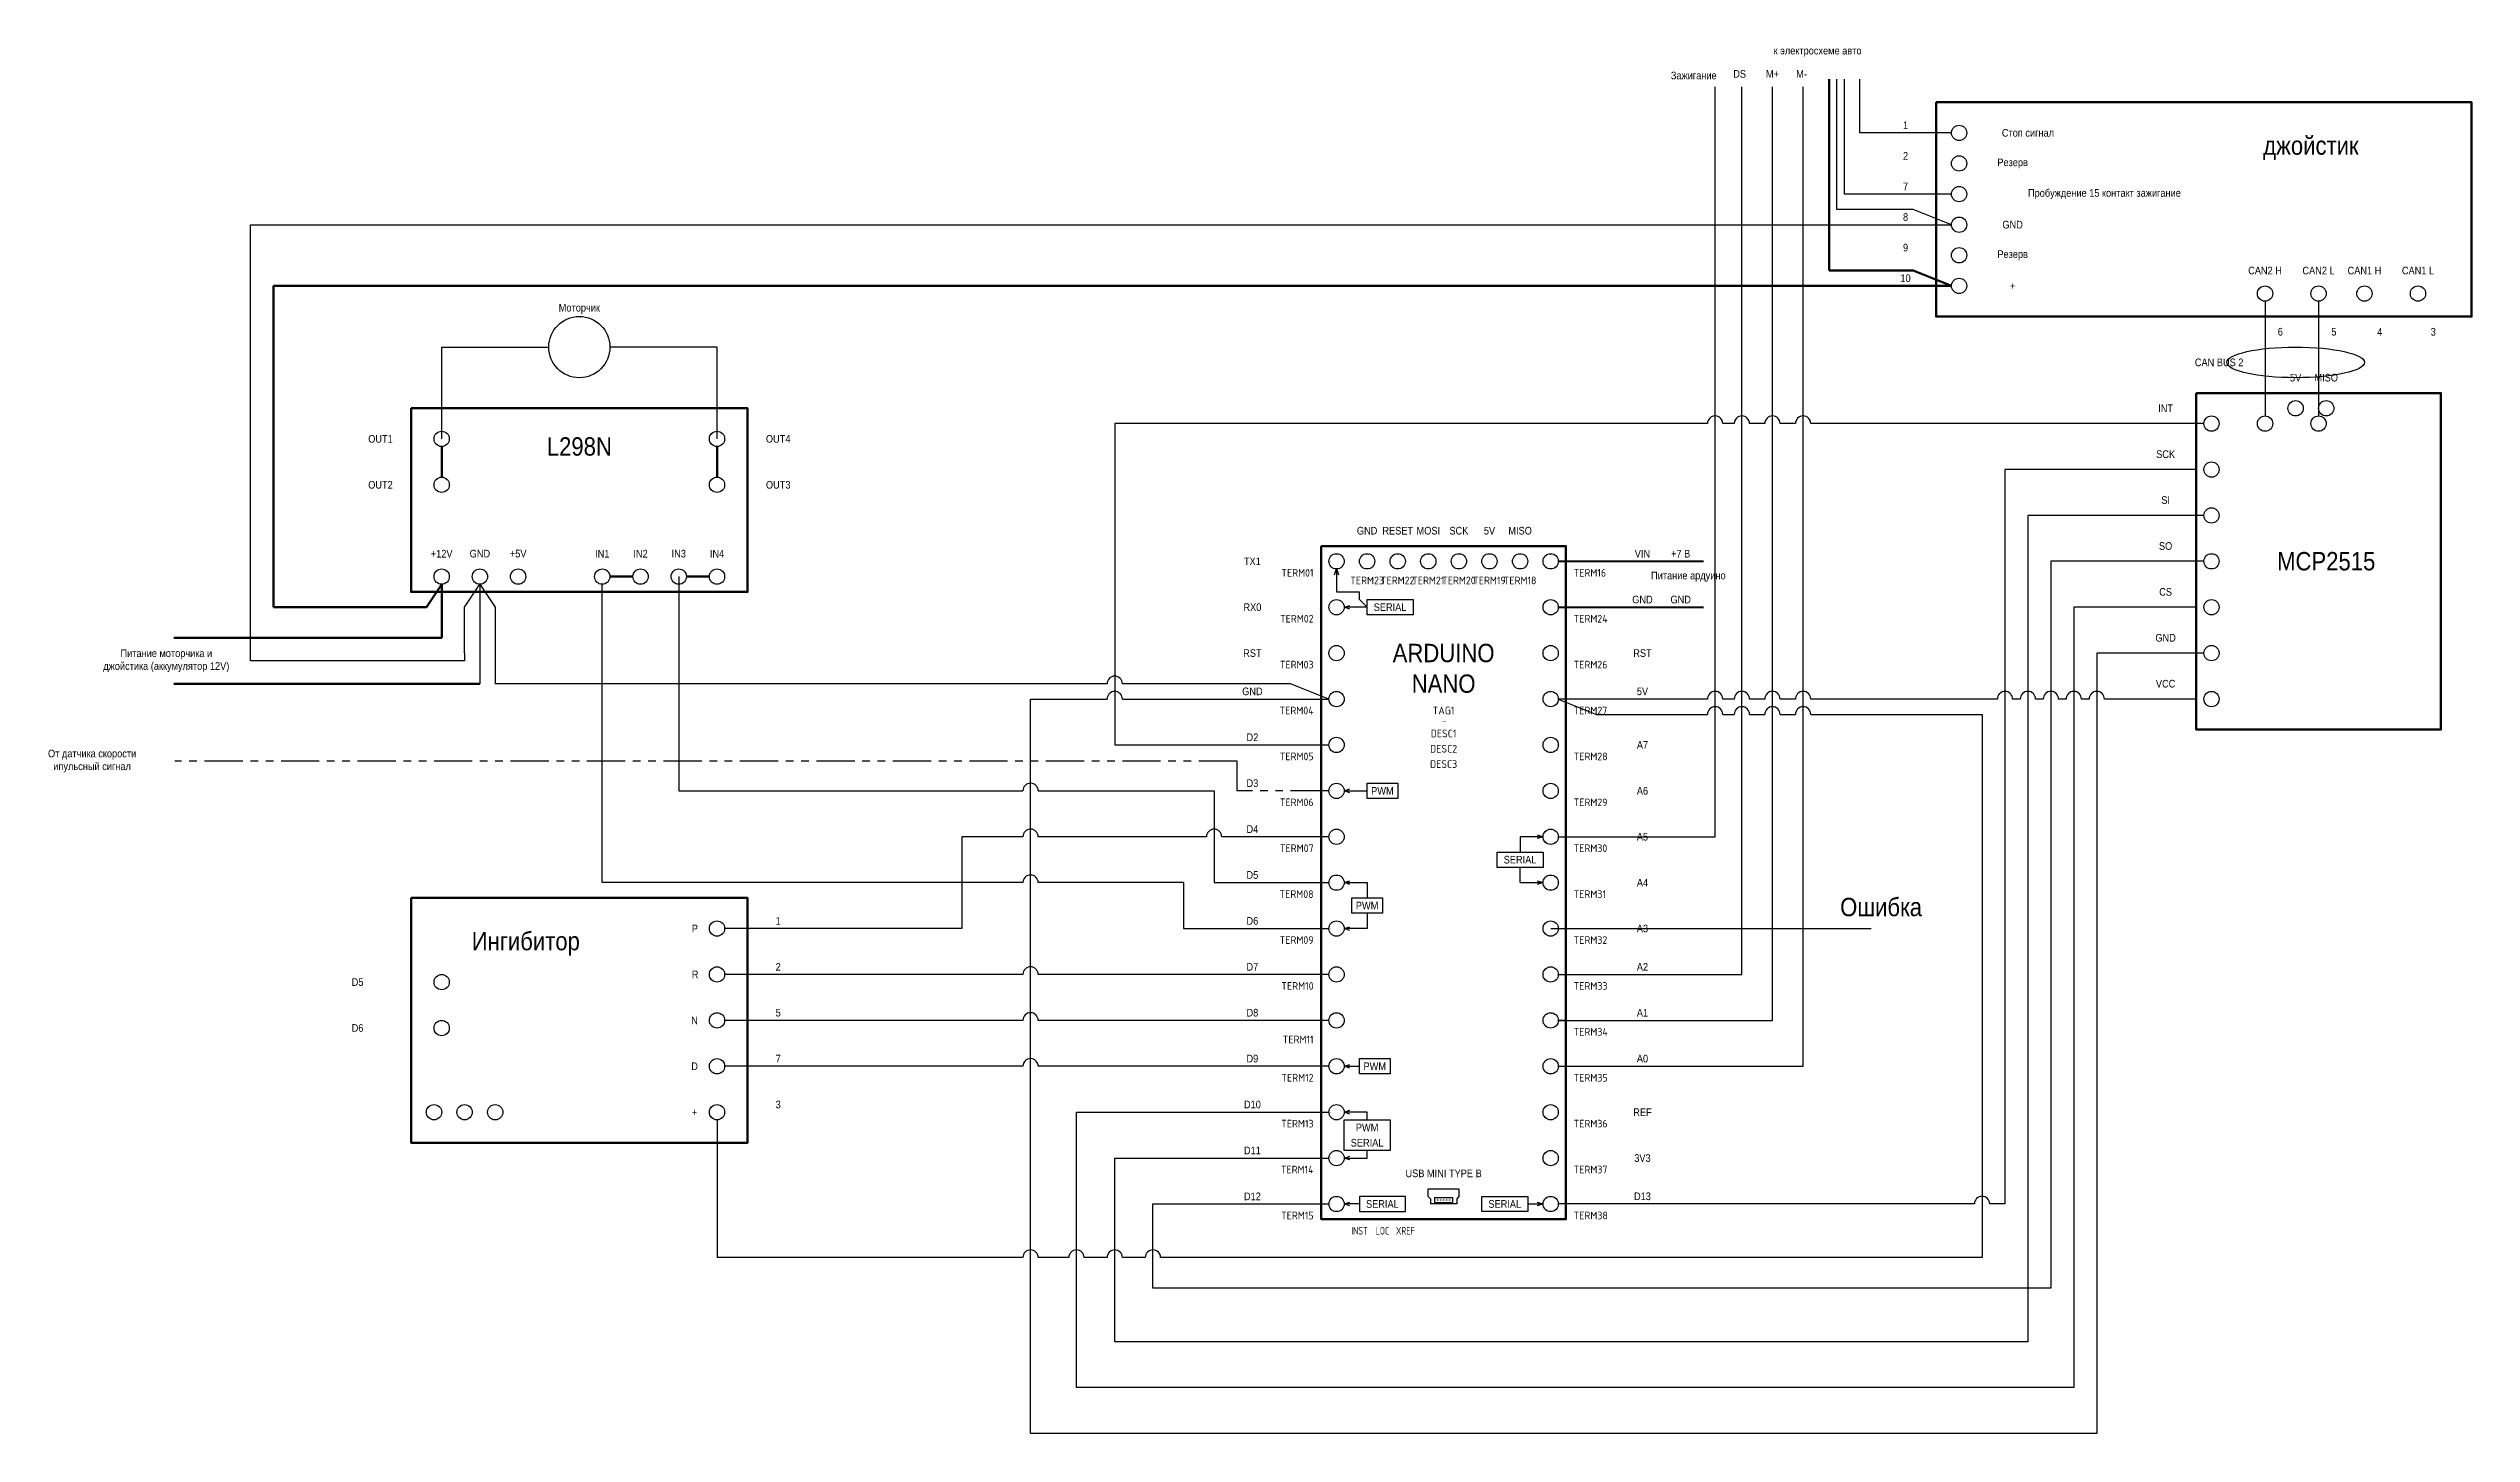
# Model space of a CAD drawing. Header units: inches. Extents: x -445 to -48, y -104 to 122.
import ezdxf
from ezdxf.enums import TextEntityAlignment as Align

# ---------------------------------------------------------------- set-up
doc = ezdxf.new("R2010")
doc.units = ezdxf.units.IN
doc.header["$MEASUREMENT"] = 0
doc.linetypes.add('PHANTOM2', pattern=[1.25, 0.625, -0.125, 0.125, -0.125, 0.125, -0.125])
doc.styles.add('WD', font='romans.shx')

# ---------------------------------------------------------------- blocks, each defined once
blk = doc.blocks.new('A$C5FB02C44')
for p, q in [((-0.25, -0.125), (-0.216, -0.165)), ((-0.216, -0.165), (-0.216, -0.25)), ((-0.148, -0.144), (-0.148, -0.226)), ((-0.148, -0.144), (0.148, -0.144)), ((-0.148, -0.226), (0.148, -0.226)), ((0.148, -0.144), (0.148, -0.226)), ((0.25, -0.125), (0.216, -0.165)), ((0.216, -0.165), (0.216, -0.25))]:
    blk.add_line(p, q)
for points in [[(-0.25, -0.125), (-0.25, 0), (0.25, 0), (0.25, -0.125)], [(0.216, -0.25), (-0.216, -0.25)]]:
    blk.add_lwpolyline(points)
for centre in [(-0.099, -0.185), (-0.049, -0.185), (0, -0.185), (0.049, -0.185), (0.099, -0.185)]:
    blk.add_circle(centre, 0.00432)
blk = doc.blocks.new('A$C3392490a')
for centre in [(0, 0), (0.5, 0), (1, 0)]:
    blk.add_circle(centre, 0.125)
at = {"style": 'WD', "flags": 1}
blk.add_attdef('X2TERM21', (1, 0.125), '', height=0.005, dxfattribs=at)
at = {"style": 'WD', "width": 0.9}
for tag, p in [('TERM23', (0, -0.375)), ('TERM22', (0.5, -0.375)), ('TERM21', (1, -0.375))]:
    blk.add_attdef(tag, text='', height=0.125, dxfattribs=at).set_placement(p, align=Align.CENTER)
blk = doc.blocks.new('A$Cddcc23b7')
for centre in [(0, 0), (0.5, 0), (1, 0)]:
    blk.add_circle(centre, 0.125)
at = {"style": 'WD', "width": 0.9}
for tag, p in [('TERM23', (0, -0.375)), ('TERM22', (0.5, -0.375)), ('TERM21', (1, -0.375))]:
    blk.add_attdef(tag, text='', height=0.125, dxfattribs=at).set_placement(p, align=Align.CENTER)
blk = doc.blocks.new('A$C391cf853')
for centre in [(0, 0), (0, -0.75)]:
    blk.add_circle(centre, 0.125)
at = {"color": 142, "char_height": 0.125, "attachment_point": 5}
for s, insert in [('{\\W0.9;D5}', (-1.375, 0)), ('{\\W0.9;D6}', (-1.375, -0.75))]:
    blk.add_mtext_dynamic_manual_height_columns(s, width=0.25, gutter_width=1, heights=[0], dxfattribs=dict(at, insert=insert))
at = {"style": 'WD', "flags": 1}
for tag, p in [('X4TERM08', (-0.125, 0)), ('X4TERM09', (-0.125, -0.75))]:
    blk.add_attdef(tag, p, '', height=0.005, dxfattribs=at)
at = {"style": 'WD', "width": 0.9}
for tag, p in [('TERM08', (-0.375, -0.125)), ('TERM09', (-0.375, -0.875))]:
    blk.add_attdef(tag, text='', height=0.125, dxfattribs=at).set_placement(p, align=Align.TOP_RIGHT)
blk = doc.blocks.new('A$Cf5a0ebb5')
for centre in [(0, 0), (0.5, 0)]:
    blk.add_circle(centre, 0.125)
at = {"color": 142, "char_height": 0.125, "attachment_point": 5}
for s, insert in [('{\\W0.9;5V}', (0, 0.5)), ('{\\W0.9;MISO}', (0.5, 0.5))]:
    blk.add_mtext_dynamic_manual_height_columns(s, width=0.25, gutter_width=1, heights=[0], dxfattribs=dict(at, insert=insert))
at = {"style": 'WD', "flags": 1}
for tag, p in [('X2TERM19', (0, 0.125)), ('X2TERM18', (0.5, 0.125))]:
    blk.add_attdef(tag, p, '', height=0.005, dxfattribs=at)

msp = doc.modelspace()

# ---------------------------------------------------------------- linework, layer by layer
at = {"color": 9, "lineweight": 30, "true_color": 0xd19cc7}
for p, q in [((-172.12, -6.75), (-172.12, 115.75)), ((-167.75, -29.25), (-167.75, 115.75)), ((-162.75, -36.75), (-162.75, 115.75)), ((-157.75, -44.25), (-157.75, 115.75)), ((-197.75, -6.75), (-172.12, -6.75)), ((-197.75, -29.25), (-167.75, -29.25)), ((-197.75, -36.75), (-162.75, -36.75)), ((-197.75, -44.25), (-157.75, -44.25))]:
    msp.add_line(p, q, dxfattribs=at)
at = {"color": 240, "lineweight": 50, "true_color": 0xed1f24}
for p, q in [((-153.5, 85.75), (-153.5, 117)), ((-407.75, 30.75), (-407.75, 83.25)), ((-407.75, 83.25), (-159.75, 83.25)), ((-159.75, 83.25), (-133.5, 83.25)), ((-139.75, 85.75), (-153.5, 85.75)), ((-133.5, 83.25), (-139.75, 85.75)), ((-380.25, 34.5), (-382.75, 30.75)), ((-380.25, 34.5), (-380.25, 25.75)), ((-382.75, 30.75), (-407.75, 30.75)), ((-380.25, 25.75), (-424, 25.75))]:
    msp.add_line(p, q, dxfattribs=at)
at = {"lineweight": 30}
for p, q in [((-152.25, 95.75), (-152.25, 117)), ((-139.75, 95.75), (-152.25, 95.75)), ((-133.5, 93.25), (-139.75, 95.75)), ((-411.5, 22), (-411.5, 93.25)), ((-411.5, 93.25), (-275.25, 93.25)), ((-276.5, 93.25), (-133.5, 93.25)), ((-82.25, 80.75), (-82.25, 62)), ((-73.5, 80.75), (-73.5, 62)), ((-376.5, 30.75), (-374, 34.5)), ((-374, 34.5), (-374, 18.25)), ((-374, 34.5), (-371.5, 30.75)), ((-376.5, 23.25), (-376.5, 30.75)), ((-371.5, 30.75), (-371.5, 18.25)), ((-376.5, 22), (-411.5, 22)), ((-376.5, 23.25), (-376.5, 22)), ((-92.25, 23.25), (-109.75, 23.25)), ((-109.75, 23.25), (-109.75, -104.25)), ((-271.5, 18.25), (-371.5, 18.25)), ((-241.5, 18.25), (-269, 18.25)), ((-235.25, 15.75), (-241.5, 18.25)), ((-284, -104.25), (-284, 15.75)), ((-284, 15.75), (-271.5, 15.75)), ((-269, 15.75), (-235.25, 15.75)), ((-109.75, -104.25), (-284, -104.25))]:
    msp.add_line(p, q, dxfattribs=at)
at = {"color": 85, "lineweight": 30, "true_color": 0x58ba48}
for p, q in [((-151, 98.25), (-151, 117)), ((-148.5, 108.25), (-148.5, 117)), ((-133.5, 108.25), (-148.5, 108.25)), ((-133.5, 98.25), (-151, 98.25))]:
    msp.add_line(p, q, dxfattribs=at)
for p, q in [((-380.25, 58.25), (-380.25, 73.25)), ((-380.25, 73.25), (-362.75, 73.25)), ((-335.25, 73.25), (-352.75, 73.25)), ((-335.25, 58.25), (-335.25, 73.25)), ((-234.31, 36.06), (-234, 37)), ((-234, 37), (-233.69, 36.06)), ((-234, 37), (-234, 33.25)), ((-234, 33.25), (-230.25, 33.25)), ((-230.25, 32), (-230.25, 33.25)), ((-229, 30.75), (-230.25, 32)), ((-232.75, 30.75), (-231.81, 31.06)), ((-229, 30.75), (-232.75, 30.75)), ((-231.81, 30.44), (-232.75, 30.75)), ((-232.75, 0.75), (-231.81, 1.06)), ((-231.81, 0.44), (-232.75, 0.75)), ((-232.75, 0.75), (-229, 0.75)), ((-200.25, -6.75), (-204, -6.75)), ((-204, -6.75), (-204, -9.25)), ((-201.19, -6.44), (-200.25, -6.75)), ((-200.25, -6.75), (-201.19, -7.06)), ((-204, -14.25), (-204, -11.75)), ((-232.75, -14.25), (-231.81, -13.94)), ((-231.81, -14.56), (-232.75, -14.25)), ((-232.75, -14.25), (-229, -14.25)), ((-229, -14.25), (-229, -16.75)), ((-204, -14.25), (-200.25, -14.25)), ((-201.19, -13.94), (-200.25, -14.25)), ((-200.25, -14.25), (-201.19, -14.56)), ((-229, -19.25), (-229, -21.75)), ((-232.75, -21.75), (-231.81, -21.44)), ((-231.81, -22.06), (-232.75, -21.75)), ((-229, -21.75), (-232.75, -21.75)), ((-196.5, -36.75), (-197.75, -36.75)), ((-232.75, -44.25), (-231.81, -43.94)), ((-231.81, -44.56), (-232.75, -44.25)), ((-232.75, -44.25), (-230.25, -44.25)), ((-232.75, -51.75), (-231.81, -51.44)), ((-231.81, -52.06), (-232.75, -51.75)), ((-229, -51.75), (-232.75, -51.75)), ((-232.75, -55.5), (-232.75, -53)), ((-232.75, -53), (-231.5, -53)), ((-229, -53), (-229, -51.75)), ((-226.5, -53), (-225.25, -53)), ((-225.25, -53), (-225.25, -55.5)), ((-232.75, -59.25), (-231.81, -58.94)), ((-231.81, -59.56), (-232.75, -59.25)), ((-232.75, -59.25), (-229, -59.25)), ((-229, -59.25), (-229, -58)), ((-232.75, -66.75), (-231.81, -66.44)), ((-231.81, -67.06), (-232.75, -66.75)), ((-230.25, -66.75), (-232.75, -66.75)), ((-202.75, -66.75), (-200.25, -66.75)), ((-201.19, -66.44), (-200.25, -66.75)), ((-200.25, -66.75), (-201.19, -67.06))]:
    msp.add_line(p, q)
at = {"color": 21, "lineweight": 30, "true_color": 0xe0a6a2}
for p, q in [((-270.25, 60.75), (-270.25, 8.25)), ((-173.38, 60.75), (-270.25, 60.75)), ((-169, 60.75), (-170.88, 60.75)), ((-164, 60.75), (-166.5, 60.75)), ((-159, 60.75), (-161.5, 60.75)), ((-124.75, 60.75), (-156.5, 60.75)), ((-92.25, 60.75), (-124.75, 60.75)), ((-270.25, 8.25), (-235.25, 8.25))]:
    msp.add_line(p, q, dxfattribs=at)
at = {"color": 4, "lineweight": 50}
for p, q in [((-380.25, 57), (-380.25, 52)), ((-335.25, 57), (-335.25, 52)), ((-352.75, 35.75), (-349, 35.75)), ((-340.25, 35.75), (-336.5, 35.75))]:
    msp.add_line(p, q, dxfattribs=at)
at = {"color": 253, "lineweight": 30, "true_color": 0x8fa8ad}
for p, q in [((-93.5, 53.25), (-124.75, 53.25)), ((-124.75, 53.25), (-124.75, -66.75)), ((-129.75, -66.75), (-197.75, -66.75)), ((-124.75, -66.75), (-127.25, -66.75))]:
    msp.add_line(p, q, dxfattribs=at)
at = {"color": 247, "lineweight": 30, "true_color": 0x704849}
for p, q in [((-92.25, 45.75), (-121, 45.75)), ((-121, 45.75), (-121, -89.25)), ((-270.25, -89.25), (-270.25, -59.25)), ((-270.25, -59.25), (-235.25, -59.25)), ((-121, -89.25), (-270.25, -89.25))]:
    msp.add_line(p, q, dxfattribs=at)
at = {"color": 30, "lineweight": 30, "true_color": 0xf8991e}
for p, q in [((-341.5, 35.75), (-341.5, 0.75)), ((-354, -14.25), (-354, 34.5)), ((-341.5, 0.75), (-285.25, 0.75)), ((-282.75, 0.75), (-254, 0.75)), ((-254, 0.75), (-254, -14.25)), ((-285.25, -14.25), (-354, -14.25)), ((-259, -14.25), (-282.75, -14.25)), ((-259, -14.25), (-259, -21.75)), ((-254, -14.25), (-235.25, -14.25)), ((-259, -21.75), (-235.25, -21.75))]:
    msp.add_line(p, q, dxfattribs=at)
at = {"color": 75, "lineweight": 40, "true_color": 0x788f41}
msp.add_line((-197.75, 38.25), (-174, 38.25), dxfattribs=at)
at = {"color": 195, "lineweight": 30, "true_color": 0x772ea4}
for p, q in [((-92.25, 38.25), (-117.25, 38.25)), ((-117.25, 38.25), (-117.25, -80.5)), ((-264, -80.5), (-264, -66.75)), ((-264, -66.75), (-235.25, -66.75)), ((-117.25, -80.5), (-264, -80.5))]:
    msp.add_line(p, q, dxfattribs=at)
at = {"lineweight": 40}
msp.add_line((-197.75, 30.75), (-174, 30.75), dxfattribs=at)
at = {"color": 158, "lineweight": 30, "true_color": 0x001f62}
for p, q in [((-93.5, 30.75), (-113.5, 30.75)), ((-113.5, 30.75), (-113.5, -96.75)), ((-276.5, -96.75), (-276.5, -51.75)), ((-276.5, -51.75), (-235.25, -51.75)), ((-113.5, -96.75), (-276.5, -96.75))]:
    msp.add_line(p, q, dxfattribs=at)
at = {"lineweight": 50}
msp.add_line((-424, 18.25), (-374, 18.25), dxfattribs=at)
at = {"color": 1, "lineweight": 30, "true_color": 0xfc0001}
for p, q in [((-197.75, 15.75), (-191.5, 13.25)), ((-173.38, 15.75), (-197.75, 15.75)), ((-191.5, 13.25), (-173.38, 13.25)), ((-169, 15.75), (-170.88, 15.75)), ((-170.88, 13.25), (-169, 13.25)), ((-164, 15.75), (-166.5, 15.75)), ((-166.5, 13.25), (-164, 13.25)), ((-159, 15.75), (-161.5, 15.75)), ((-161.5, 13.25), (-159, 13.25)), ((-128.5, 15.75), (-156.5, 15.75)), ((-156.5, 13.25), (-128.5, 13.25)), ((-126, 15.75), (-128.5, 15.75)), ((-128.5, 13.25), (-128.5, -75.5)), ((-122.25, 15.75), (-123.5, 15.75)), ((-118.5, 15.75), (-119.75, 15.75)), ((-114.75, 15.75), (-116, 15.75)), ((-111, 15.75), (-112.25, 15.75)), ((-93.5, 15.75), (-108.5, 15.75)), ((-335.25, -53), (-335.25, -75.5)), ((-285.25, -75.5), (-335.25, -75.5)), ((-277.75, -75.5), (-282.75, -75.5)), ((-271.5, -75.5), (-275.25, -75.5)), ((-265.25, -75.5), (-269, -75.5)), ((-128.5, -75.5), (-262.75, -75.5))]:
    msp.add_line(p, q, dxfattribs=at)
at = {"color": 1, "linetype": 'PHANTOM2', "lineweight": 30, "ltscale": 10}
for p, q in [((-250.25, 5.62), (-423.88, 5.62)), ((-250.25, 0.75), (-250.25, 5.62)), ((-235.25, 0.75), (-250.25, 0.75))]:
    msp.add_line(p, q, dxfattribs=at)
at = {"color": 146, "lineweight": 30, "true_color": 0x105689}
for p, q in [((-285.25, -6.75), (-295.25, -6.75)), ((-295.25, -6.75), (-295.25, -21.75)), ((-255.25, -6.75), (-282.75, -6.75)), ((-235.25, -6.75), (-252.75, -6.75)), ((-295.25, -21.75), (-334, -21.75)), ((-285.25, -29.25), (-334, -29.25)), ((-235.25, -29.25), (-282.75, -29.25)), ((-285.25, -36.75), (-334, -36.75)), ((-235.25, -36.75), (-282.75, -36.75)), ((-285.25, -44.25), (-334, -44.25)), ((-235.25, -44.25), (-282.75, -44.25))]:
    msp.add_line(p, q, dxfattribs=at)
at = {"color": 4, "lineweight": 30}
msp.add_line((-199, -21.75), (-146.62, -21.75), dxfattribs=at)
at = {"lineweight": 50}
for points in [[(-136, 113.25), (-48.5, 113.25), (-48.5, 78.25), (-136, 78.25)], [(-93.5, 65.75), (-53.5, 65.75), (-53.5, 10.75), (-93.5, 10.75)], [(-385.25, 63.25), (-330.25, 63.25), (-330.25, 33.25), (-385.25, 33.25)], [(-236.5, 40.75), (-196.5, 40.75), (-196.5, -69.25), (-236.5, -69.25)], [(-385.25, -16.75), (-330.25, -16.75), (-330.25, -56.75), (-385.25, -56.75)]]:
    msp.add_lwpolyline(points, close=True, dxfattribs=at)
for points in [[(-221.5, 32), (-221.5, 29.5), (-229, 29.5), (-229, 32)], [(-229, -0.5), (-229, 2), (-224, 2), (-224, -0.5)], [(-207.75, -11.75), (-207.75, -9.25), (-200.25, -9.25), (-200.25, -11.75)], [(-231.5, -19.25), (-231.5, -16.75), (-226.5, -16.75), (-226.5, -19.25)], [(-230.25, -45.5), (-230.25, -43), (-225.25, -43), (-225.25, -45.5)], [(-222.75, -68), (-222.75, -65.5), (-230.25, -65.5), (-230.25, -68)], [(-210.25, -68), (-210.25, -65.5), (-202.75, -65.5), (-202.75, -68)]]:
    msp.add_lwpolyline(points, close=True)
for points in [[(-231.5, -53), (-226.5, -53)], [(-232.75, -58), (-232.75, -55.5)], [(-225.25, -58), (-232.75, -58)], [(-225.25, -55.5), (-225.25, -58)]]:
    msp.add_lwpolyline(points)
for centre, radius in [((-132.25, 108.25), 1.25), ((-132.25, 103.25), 1.25), ((-132.25, 98.25), 1.25), ((-132.25, 93.25), 1.25), ((-132.25, 88.25), 1.25), ((-132.25, 83.25), 1.25), ((-82.25, 82), 1.25), ((-73.5, 82), 1.25), ((-66, 82), 1.25), ((-57.25, 82), 1.25), ((-357.75, 73.25), 5), ((-380.25, 58.25), 1.25), ((-335.25, 58.25), 1.25), ((-91, 60.75), 1.25), ((-82.25, 60.75), 1.25), ((-73.5, 60.75), 1.25), ((-380.25, 50.75), 1.25), ((-335.25, 50.75), 1.25), ((-91, 53.25), 1.25), ((-91, 45.75), 1.25), ((-380.25, 35.75), 1.25), ((-374, 35.75), 1.25), ((-367.75, 35.75), 1.25), ((-354, 35.75), 1.25), ((-347.75, 35.75), 1.25), ((-341.5, 35.75), 1.25), ((-335.25, 35.75), 1.25), ((-234, 38.25), 1.25), ((-229, 38.25), 1.25), ((-224, 38.25), 1.25), ((-219, 38.25), 1.25), ((-214, 38.25), 1.25), ((-209, 38.25), 1.25), ((-204, 38.25), 1.25), ((-199, 38.25), 1.25), ((-91, 38.25), 1.25), ((-234, 30.75), 1.25), ((-199, 30.75), 1.25), ((-91, 30.75), 1.25), ((-234, 23.25), 1.25), ((-199, 23.25), 1.25), ((-91, 23.25), 1.25), ((-234, 15.75), 1.25), ((-199, 15.75), 1.25), ((-91, 15.75), 1.25), ((-234, 8.25), 1.25), ((-199, 8.25), 1.25), ((-234, 0.75), 1.25), ((-199, 0.75), 1.25), ((-234, -6.75), 1.25), ((-199, -6.75), 1.25), ((-234, -14.25), 1.25), ((-199, -14.25), 1.25), ((-335.25, -21.75), 1.25), ((-234, -21.75), 1.25), ((-199, -21.75), 1.25), ((-335.25, -29.25), 1.25), ((-234, -29.25), 1.25), ((-199, -29.25), 1.25), ((-335.25, -36.75), 1.25), ((-234, -36.75), 1.25), ((-199, -36.75), 1.25), ((-335.25, -44.25), 1.25), ((-234, -44.25), 1.25), ((-199, -44.25), 1.25), ((-335.25, -51.75), 1.25), ((-234, -51.75), 1.25), ((-199, -51.75), 1.25), ((-234, -59.25), 1.25), ((-199, -59.25), 1.25), ((-234, -66.75), 1.25), ((-199, -66.75), 1.25)]:
    msp.add_circle(centre, radius)
at = {"color": 21, "lineweight": 30, "true_color": 0xe0a6a2}
for centre in [(-172.12, 60.75), (-167.75, 60.75), (-162.75, 60.75), (-157.75, 60.75)]:
    msp.add_arc(centre, 1.25, 0, 180, dxfattribs=at)
at = {"lineweight": 30}
for centre in [(-270.25, 18.25), (-270.25, 15.75)]:
    msp.add_arc(centre, 1.25, 0, 180, dxfattribs=at)
at = {"color": 1, "lineweight": 30, "true_color": 0xfc0001}
for centre in [(-172.12, 15.75), (-167.75, 15.75), (-162.75, 15.75), (-157.75, 15.75), (-124.75, 15.75), (-121, 15.75), (-117.25, 15.75), (-113.5, 15.75), (-109.75, 15.75), (-172.12, 13.25), (-167.75, 13.25), (-162.75, 13.25), (-157.75, 13.25), (-284, -75.5), (-276.5, -75.5), (-270.25, -75.5), (-264, -75.5)]:
    msp.add_arc(centre, 1.25, 0, 180, dxfattribs=at)
at = {"color": 30, "lineweight": 30, "true_color": 0xf8991e}
for centre in [(-284, 0.75), (-284, -14.25)]:
    msp.add_arc(centre, 1.25, 0, 180, dxfattribs=at)
at = {"color": 146, "lineweight": 30, "true_color": 0x105689}
for centre in [(-284, -6.75), (-254, -6.75), (-284, -29.25), (-284, -36.75), (-284, -44.25)]:
    msp.add_arc(centre, 1.25, 0, 180, dxfattribs=at)
at = {"color": 253, "lineweight": 30, "true_color": 0x8fa8ad}
msp.add_arc((-128.5, -66.75), 1.25, 0, 180, dxfattribs=at)
msp.add_ellipse((-77.25, 70.75), major_axis=(-11.25, 0), ratio=0.222222)

# ---------------------------------------------------------------- block references
at = {"xscale": 10, "yscale": 10, "zscale": 10}
for name, p in [('A$Cf5a0ebb5', (-77.25, 63.25)), ('A$C391cf853', (-380.25, -30.5)), ('A$C3392490a', (-381.5, -51.75)), ('A$Cddcc23b7', (-381.5, -51.75)), ('A$C5FB02C44', (-216.5, -64.25))]:
    msp.add_blockref(name, p, dxfattribs=at)

# ---------------------------------------------------------------- texts
at = {"color": 142, "char_height": 1.25}
for s, width, insert, attachment_point in [('{\\W0.9;к электросхеме авто}', 31.5249, (-155.38, 121.5), 5), ('{\\W0.9;Зажигание}', 28.6495, (-175.62, 117.62), 5), ('{\\W0.9;DS}', 28.6495, (-168.12, 117.88), 5), ('{\\W0.9;M+}', 28.6495, (-162.75, 117.88), 5), ('{\\W0.9;M-}', 28.6495, (-158, 117.88), 5), ('{\\W0.9;1}', 2.5, (-141, 109.5), 5), ('{\\W0.9;Стоп сигнал}', 28.6495, (-121, 108.25), 5), ('{\\W0.9;2}', 2.5, (-141, 104.5), 5), ('{\\W0.9;Резерв}', 16.7019, (-123.5, 103.25), 5), ('{\\W0.9;7}', 4.2618, (-141, 99.5), 5), ('{\\W0.9;Пробуждение 15 контакт зажигание}', 74.3275, (-108.5, 98.25), 5), ('{\\W0.9;8}', 2.5, (-141, 94.5), 5), ('{\\W0.9;GND}', 16.7019, (-123.5, 93.25), 5), ('{\\W0.9;9}', 2.5, (-141, 89.5), 5), ('{\\W0.9;Резерв}', 16.7019, (-123.5, 88.25), 5), ('{\\W0.9;10}', 4.2618, (-141, 84.5), 5), ('{\\W0.9;+}', 16.7019, (-123.5, 83.25), 5), ('{\\W0.9;CAN2 H}', 7.8038, (-82.25, 85.75), 5), ('{\\W0.9;CAN2 L}', 7.8038, (-73.5, 85.75), 5), ('{\\W0.9;CAN1 H}', 7.8038, (-66, 85.75), 5), ('{\\W0.9;CAN1 L}', 7.8038, (-57.25, 85.75), 5), ('{\\W0.9;Моторчик}', 15.2926, (-357.75, 79.5), 5), ('{\\W0.9;6}', 2.5, (-79.75, 75.75), 5), ('{\\W0.9;5}', 2.5, (-71, 75.75), 5), ('{\\W0.9;4}', 4.2618, (-63.5, 75.75), 5), ('{\\W0.9;3}', 2.5, (-54.75, 75.75), 5), ('{\\W0.9;CAN BUS 2}', 11.5397, (-89.75, 70.75), 5), ('{\\W0.9;INT}', 2.5, (-98.5, 63.25), 5), ('{\\W0.9;OUT1}', 2.5, (-390.25, 58.25), 5), ('{\\W0.9;OUT4}', 2.5, (-325.25, 58.25), 5), ('{\\W0.9;SCK}', 2.5, (-98.5, 55.75), 5), ('{\\W0.9;OUT2}', 2.5, (-390.25, 50.75), 5), ('{\\W0.9;OUT3}', 6.0546, (-325.25, 50.75), 5), ('{\\W0.9;SI}', 2.5, (-98.5, 48.25), 5), ('{\\W0.9;GND}', 2.5, (-229, 43.25), 5), ('{\\W0.9;RESET}', 2.5, (-224, 43.25), 5), ('{\\W0.9;MOSI}', 2.5, (-219, 43.25), 5), ('{\\W0.9;SCK}', 2.5, (-214, 43.25), 5), ('{\\W0.9;5V}', 2.5, (-209, 43.25), 5), ('{\\W0.9;MISO}', 2.5, (-204, 43.25), 5), ('{\\W0.9;+12V}', 2.5, (-380.25, 39.5), 5), ('{\\W0.9;GND}', 2.5, (-374, 39.5), 5), ('{\\W0.9;+5V}', 2.5, (-367.75, 39.5), 5), ('{\\W0.9;IN1}', 2.5, (-354, 39.5), 5), ('{\\W0.9;IN2}', 2.5, (-347.75, 39.5), 5), ('{\\W0.9;IN3}', 3.3653, (-341.5, 39.5), 5), ('{\\W0.9;IN4}', 3.3653, (-335.25, 39.5), 5), ('{\\W0.9;VIN}', 2.5, (-184, 39.5), 5), ('{\\W0.9;+7 В}', 9.7682, (-177.75, 39.5), 5), ('{\\W0.9;SO}', 2.5, (-98.5, 40.75), 5), ('{\\W0.9;TX1}', 2.5, (-247.75, 38.25), 5), ('{\\W0.9;Питание ардуино}', 15.2926, (-176.5, 35.75), 5), ('{\\W0.9;GND}', 2.5, (-184, 32), 5), ('{\\W0.9;GND}', 9.7682, (-177.75, 32), 5), ('{\\W0.9;CS}', 2.5, (-98.5, 33.25), 5), ('{\\W0.9;RX0}', 2.5, (-247.75, 30.75), 5), ('{\\W0.9;SERIAL}', 2.5, (-225.25, 30.75), 5), ('{\\W0.9;Питание моторчика и джойстика (аккумулятор 12V)}', 22.6463, (-425.25, 22), 5), ('{\\W0.9;RST}', 2.5, (-247.75, 23.25), 5), ('{\\W0.9;RST}', 2.5, (-184, 23.25), 5), ('{\\W0.9;GND}', 2.5, (-98.5, 25.75), 5), ('{\\W0.9;GND}', 2.5, (-247.75, 17), 5), ('{\\W0.9;5V}', 2.5, (-184, 17), 5), ('{\\W0.9;VCC}', 2.5, (-98.5, 18.25), 5), ('{\\W0.9;D2}', 2.5, (-247.75, 9.5), 5), ('{\\W0.9;A7}', 2.5, (-184, 8.25), 5), ('{\\W0.9;От датчика скорости\\Pипульсный сигнал}', 22.6463, (-437.38, 5.62), 5), ('{\\W0.9;D3}', 2.5, (-247.75, 2), 5), ('{\\W0.9;A6}', 2.5, (-184, 0.75), 5), ('{\\W0.9;D4}', 2.5, (-247.75, -5.5), 5), ('{\\W0.9;A5}', 2.5, (-184, -6.75), 5), ('{\\W0.9;SERIAL}', 2.5, (-204, -10.5), 5), ('{\\W0.9;D5}', 2.5, (-247.75, -13), 5), ('{\\W0.9;A4}', 2.5, (-184, -14.25), 5), ('\\pi0.5625;{\\W0.9;P}', 1.875, (-339.94, -21.75), 4), ('{\\W0.9;1}', 2.5, (-325.25, -20.5), 5), ('{\\W0.9;D6}', 2.5, (-247.75, -20.5), 5), ('{\\W0.9;A3}', 2.5, (-184, -21.75), 5), ('{\\W0.9;2}', 2.5, (-325.25, -28), 5), ('{\\W0.9;D7}', 2.5, (-247.75, -28), 5), ('{\\W0.9;A2}', 2.5, (-184, -28), 5), ('\\pi0.5625;{\\W0.9;R}', 1.875, (-339.94, -29.25), 4), ('{\\W0.9;5}', 2.5, (-325.25, -35.5), 5), ('{\\W0.9;D8}', 2.5, (-247.75, -35.5), 5), ('{\\W0.9;A1}', 2.5, (-184, -35.5), 5), ('\\pi0.47731;{\\W0.9;N}', 1.7046, (-339.94, -36.75), 4), ('{\\W0.9;7}', 2.5, (-325.25, -43), 5), ('{\\W0.9;D9}', 2.5, (-247.75, -43), 5), ('{\\W0.9;A0}', 2.5, (-184, -43), 5), ('\\pi0.47731;{\\W0.9;D}', 1.7046, (-339.94, -44.25), 4), ('\\pi0.5625;{\\W0.9;+}', 1.875, (-339.94, -51.75), 4), ('{\\W0.9;3}', 2.5, (-325.25, -50.5), 5), ('{\\W0.9;D10}', 2.5, (-247.75, -50.5), 5), ('{\\W0.9;REF}', 2.5, (-184, -51.75), 5), ('{\\W0.9;D11}', 2.5, (-247.75, -58), 5), ('{\\W0.9;SERIAL}', 2.5, (-229, -56.75), 5), ('{\\W0.9;3V3}', 2.5, (-184, -59.25), 5), ('{\\W0.9;D12}', 2.5, (-247.75, -65.5), 5), ('{\\W0.9;SERIAL}', 2.5, (-206.5, -66.75), 5), ('{\\W0.9;D13}', 2.5, (-184, -65.5), 5)]:
    msp.add_mtext_dynamic_manual_height_columns(s, width=width, gutter_width=10, heights=[0], dxfattribs=dict(at, insert=insert, attachment_point=attachment_point))
at = {"attachment_point": 5}
for s, width, insert, char_height in [('{\\W0.9;джойстик}', 29.7098, (-74.75, 105.75), 3), ('{\\W0.9;L298N}', 29.7098, (-357.75, 57), 3), ('{\\W0.9;MCP2515}', 29.7098, (-72.25, 38.25), 3), ('{\\W0.9;ARDUINO\\PNANO}', 27.3735, (-216.5, 20.75), 3), ('{\\W0.9;Ингибитор}', 29.7098, (-366.5, -24.25), 3), ('{\\W0.9;USB MINI TYPE B}', 13.125, (-216.5, -61.75), 1.25)]:
    msp.add_mtext_dynamic_manual_height_columns(s, width=width, gutter_width=10, heights=[0], dxfattribs=dict(at, insert=insert, char_height=char_height))
at = {"color": 1, "char_height": 1.25, "attachment_point": 5}
for width, insert in [(2.5, (-226.5, 0.75)), (2.5, (-229, -18)), (2.5, (-227.75, -44.25)), (5, (-229, -54.25))]:
    msp.add_mtext_dynamic_manual_height_columns('{\\W0.9;PWM}', width=width, gutter_width=10, heights=[0], dxfattribs=dict(at, insert=insert))
at = {"color": 9, "lineweight": 30, "true_color": 0xd19cc7, "insert": (-145, -18.25), "char_height": 3, "attachment_point": 5}
msp.add_mtext_dynamic_manual_height_columns('{\\W0.9;Ошибка}', width=29.7098, gutter_width=10, heights=[0], dxfattribs=at)
at = {"color": 142, "insert": (-226.5, -66.75), "char_height": 1.25, "attachment_point": 5, "rotation": 360}
msp.add_mtext_dynamic_manual_height_columns('{\\W0.9;SERIAL}', width=2.5, gutter_width=10, heights=[0], dxfattribs=at)
at = {"style": 'WD', "width": 0.9}
for tag, text, p in [('TERM01', 'TX1', (-237.75, 37)), ('TERM02', 'RX0', (-237.75, 29.5)), ('TERM03', 'RST', (-237.75, 22)), ('TERM04', 'GND', (-237.75, 14.5)), ('TERM05', 'D2', (-237.75, 7)), ('TERM06', 'D3', (-237.75, -0.5)), ('TERM07', 'D4', (-237.75, -8)), ('TERM08', 'D5', (-237.75, -15.5)), ('TERM09', 'D6', (-237.75, -23)), ('TERM10', 'D7', (-237.75, -30.5)), ('TERM11', 'D8', (-237.75, -39.25)), ('TERM12', 'D9', (-237.75, -45.5)), ('TERM13', 'D10', (-237.75, -53)), ('TERM14', 'D11', (-237.75, -60.5)), ('TERM15', 'D12', (-237.75, -68))]:
    msp.add_attdef(tag, text=text, height=1.25, dxfattribs=at).set_placement(p, align=Align.TOP_RIGHT)
at = {"style": 'WD'}
for tag, p, height, flags in [('X4TERM01', (-235.25, 38.25), 0.05, 1), ('X2TERM25', (-234, 39.5), 0.05, 1), ('X2TERM23', (-229, 39.5), 0.05, 1), ('X2TERM22', (-224, 39.5), 0.05, 1), ('X2TERM21', (-219, 39.5), 0.05, 1), ('X2TERM20', (-214, 39.5), 0.05, 1), ('X2TERM19', (-209, 39.5), 0.05, 1), ('X2TERM18', (-204, 39.5), 0.05, 1), ('X2TERM17', (-199, 39.5), 0.05, 1), ('X1TERM16', (-197.75, 38.25), 0.05, 1), ('X4TERM02', (-235.25, 30.75), 0.05, 1), ('X1TERM24', (-197.75, 30.75), 0.05, 1), ('X4TERM03', (-235.25, 23.25), 0.05, 1), ('X1TERM26', (-197.75, 23.25), 0.05, 1), ('X4TERM04', (-235.25, 15.75), 0.05, 1), ('FAMILY', (-216.5, 12), 0.1, 9), ('X1TERM27', (-197.75, 15.75), 0.05, 1), ('X4TERM05', (-235.25, 8.25), 0.05, 1), ('X1TERM28', (-197.75, 8.25), 0.05, 1), ('X4TERM06', (-235.25, 0.75), 0.05, 1), ('X1TERM29', (-197.75, 0.75), 0.05, 1), ('X4TERM07', (-235.25, -6.75), 0.05, 1), ('X1TERM30', (-197.75, -6.75), 0.05, 1), ('X4TERM08', (-235.25, -14.25), 0.05, 1), ('X1TERM31', (-197.75, -14.25), 0.05, 1), ('X1TERM34', (-334, -21.75), 0.05, 1), ('X4TERM09', (-235.25, -21.75), 0.05, 1), ('X1TERM32', (-197.75, -21.75), 0.05, 1), ('X4TERM10', (-235.25, -29.25), 0.05, 1), ('X1TERM33', (-197.75, -29.25), 0.05, 1), ('X4TERM11', (-235.25, -36.75), 0.05, 1), ('X1TERM34', (-197.75, -36.75), 0.05, 1), ('X4TERM12', (-235.25, -44.25), 0.05, 1), ('X1TERM35', (-197.75, -44.25), 0.05, 1), ('X4TERM13', (-235.25, -51.75), 0.05, 1), ('X1TERM36', (-197.75, -51.75), 0.05, 1), ('X4TERM14', (-235.25, -59.25), 0.05, 1), ('X1TERM37', (-197.75, -59.25), 0.05, 1), ('X4TERM15', (-235.25, -66.75), 0.05, 1), ('X1TERM38', (-197.75, -66.75), 0.05, 1)]:
    msp.add_attdef(tag, p, '', height=height, dxfattribs=dict(at, flags=flags))
for tag, text, width, p in [('TERM23', 'GND', 0.9, (-229, 34.5)), ('TERM22', 'RESET', 0.9, (-224, 34.5)), ('TERM21', 'MOSI', 0.9, (-219, 34.5)), ('TERM20', 'SCK', 0.9, (-214, 34.5)), ('TERM19', '5V', 0.9, (-209, 34.5)), ('TERM18', 'MISO', 0.9, (-204, 34.5)), ('TAG1', 'MC', 0.9, (-216.5, 13.25)), ('DESC2', '', 0.9, (-216.5, 7)), ('DESC1', '', 0.9, (-216.5, 9.5)), ('DESC3', '', 0.9, (-216.5, 4.5)), ('INST', '', 0.7, (-230.25, -71.75)), ('LOC', '', 0.7, (-226.5, -71.75)), ('XREF', '', 0.7, (-222.75, -71.75))]:
    msp.add_attdef(tag, text=text, height=1.25, dxfattribs=dict(at, width=width)).set_placement(p, align=Align.CENTER)
at = {"style": 'WD', "width": 0.9}
for tag, text, p in [('TERM16', 'VIN', (-195.25, 37)), ('TERM24', 'GND', (-195.25, 29.5)), ('TERM26', 'RST', (-195.25, 22)), ('TERM27', '5V', (-195.25, 14.5)), ('TERM28', 'A7', (-195.25, 7)), ('TERM29', 'A6', (-195.25, -0.5)), ('TERM30', 'A5', (-195.25, -8)), ('TERM31', 'A4', (-195.25, -15.5)), ('TERM32', 'A3', (-195.25, -23)), ('TERM33', 'A2', (-195.25, -30.5)), ('TERM34', 'A1', (-195.25, -38)), ('TERM35', 'A0', (-195.25, -45.5)), ('TERM36', 'REF', (-195.25, -53)), ('TERM37', '3V3', (-195.25, -60.5)), ('TERM38', 'D13', (-195.25, -68))]:
    msp.add_attdef(tag, text=text, height=1.25, dxfattribs=at).set_placement(p, align=Align.TOP_LEFT)
at = {"style": 'WD', "flags": 9}
for tag in ['ASSYCODE', 'MFG', 'CAT']:
    msp.add_attdef(tag, text='', height=0.1, dxfattribs=at).set_placement((-216.5, 12), align=Align.CENTER)

doc.saveas('drawing.dxf')
